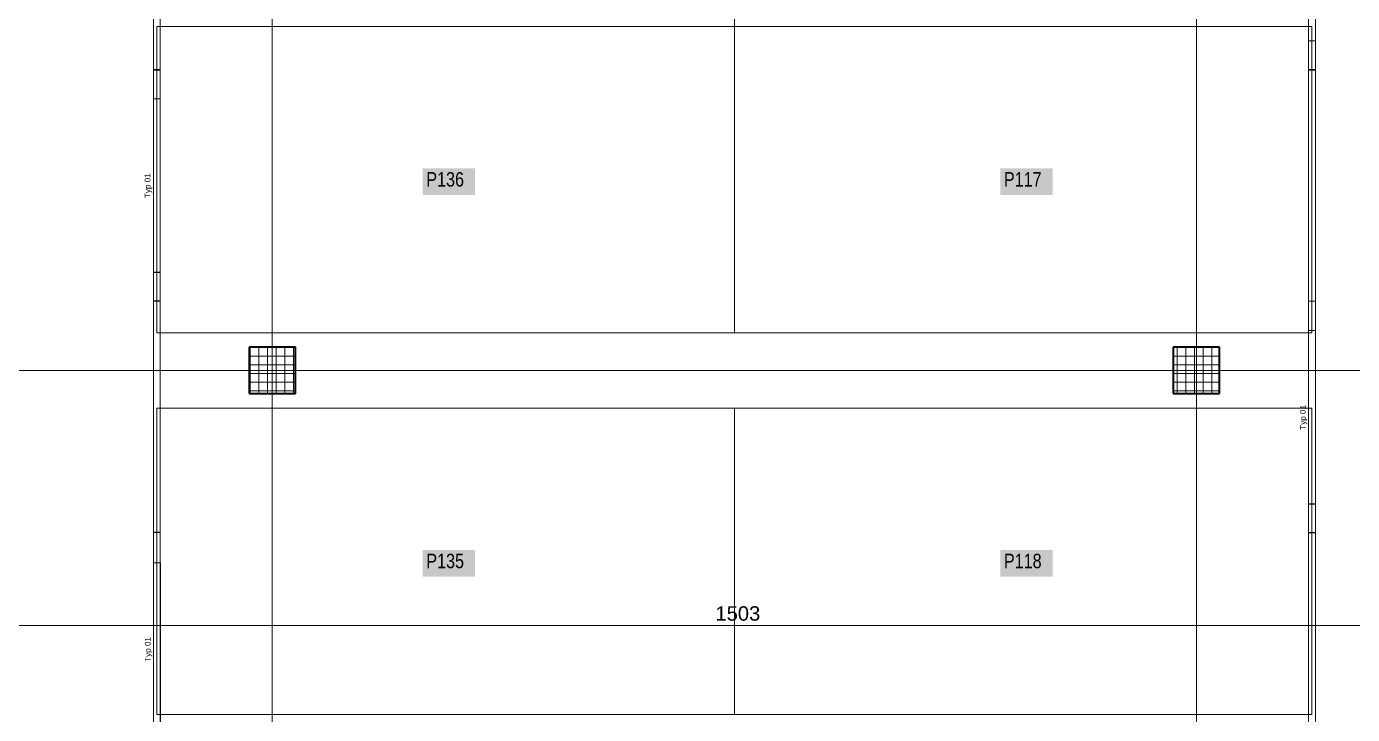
# Model space of a CAD drawing. Extents: x -1067 to 613, y -179 to 712.
# Drawn here: x -507.6 to -278.1, y 212.4 to 331.4 of the extents above; entities that cross this region are included whole.
import ezdxf
from ezdxf.lldxf.tags import DXFTag

# ---------------------------------------------------------------- set-up
doc = ezdxf.new("R2010")
doc.units = 0
doc.layers.get('0').update_dxf_attribs({"lineweight": 13})
for name, color, linetype, lineweight in [('C-PRKG-____-IDEN', 7, 'Continuous', 5), ('C-PRKG-____-OTLN', 7, 'Continuous', 9), ('S-COLS-____-MCUT', 7, 'Continuous', 35), ('S-COLS-____-OTLN', 7, 'Continuous', 9), ('S-GRID-____-OTLN', 7, 'Continuous', 5)]:
    doc.layers.add(name, color=color, linetype=linetype, lineweight=lineweight)
for name, color, linetype, lineweight, true_color in [('EL01_VVV_Mass', 7, 'Continuous', 13, 0xb2b200), ('EL01_WAN_Leuchten', 7, 'Continuous', 13, 0x0080ff), ('EL01_WAN_Leuchtentyp', 7, 'Continuous', 13, 0x0099ff)]:
    doc.layers.add(name, color=color, linetype=linetype, lineweight=lineweight, true_color=true_color)
doc.styles.get("Standard").update_dxf_attribs({"font": 'arial.ttf'})
tags = doc.linetypes.add('_Rasterlinie_', pattern=[0.375, 0.2, -0.05, 0.075, -0.05]).pattern_tags.tags
tags[10:11] = [DXFTag(74, 4), DXFTag(75, 0), DXFTag(340, '0'), DXFTag(46, 1.0), DXFTag(50, 0.0), DXFTag(44, 0.0), DXFTag(45, 0.0)]
tags[8:9] = [DXFTag(74, 4), DXFTag(75, 0), DXFTag(340, '0'), DXFTag(46, 1.0), DXFTag(50, 0.0), DXFTag(44, 0.0), DXFTag(45, 0.0)]
tags[6:7] = [DXFTag(74, 4), DXFTag(75, 0), DXFTag(340, '0'), DXFTag(46, 1.0), DXFTag(50, 0.0), DXFTag(44, 0.0), DXFTag(45, 0.0)]
tags[4:5] = [DXFTag(74, 4), DXFTag(75, 0), DXFTag(340, '0'), DXFTag(46, 1.0), DXFTag(50, 0.0), DXFTag(44, 0.0), DXFTag(45, 0.0)]

# ---------------------------------------------------------------- blocks, each defined once
blk = doc.blocks.new('Referenz-A0UNPC4Q6I', base_point=(-1062.18, -175.86))
at = {"layer": 'C-PRKG-____-IDEN', "color": 7, "linetype": 'Continuous', "ltscale": 0.13, "true_color": 0xffffff}
for points in [[(-439.05, 302.21), (-429.98, 302.21), (-439.05, 306.81)], [(-429.98, 302.21), (-439.05, 306.81), (-429.98, 306.81)], [(-339.05, 302.21), (-329.98, 302.21), (-339.05, 306.81)], [(-329.98, 302.21), (-339.05, 306.81), (-329.98, 306.81)], [(-439.05, 236.19), (-429.98, 236.19), (-439.05, 240.78)], [(-429.98, 236.19), (-439.05, 240.78), (-429.98, 240.78)], [(-339.05, 236.19), (-329.98, 236.19), (-339.05, 240.78)], [(-329.98, 236.19), (-339.05, 240.78), (-329.98, 240.78)]]:
    blk.add_solid(points, dxfattribs=at)
at = {"layer": 'C-PRKG-____-OTLN', "color": 0, "linetype": 'Continuous', "ltscale": 0.13}
for p, q in [((-385.1, 331.37), (-385.1, 384.35)), ((-485.1, 331.37), (-485.1, 278.38)), ((-385.1, 331.37), (-485.1, 331.37)), ((-485.1, 331.37), (-485.1, 331.36)), ((-485.1, 331.37), (-385.1, 331.37)), ((-485.1, 331.36), (-485.1, 331.37)), ((-485.1, 331.36), (-385.1, 331.36)), ((-485.1, 331.36), (-485.1, 278.38)), ((-485.1, 331.36), (-385.1, 331.36)), ((-485.1, 278.38), (-485.1, 331.36)), ((-485.1, 331.36), (-385.1, 331.36)), ((-385.1, 331.36), (-485.1, 331.36)), ((-385.1, 278.38), (-385.1, 331.37)), ((-385.1, 331.36), (-385.1, 331.37)), ((-385.1, 331.36), (-385.1, 331.37)), ((-285.1, 331.37), (-385.1, 331.37)), ((-385.1, 331.37), (-385.1, 278.38)), ((-385.1, 331.37), (-385.1, 331.36)), ((-385.1, 331.37), (-385.1, 331.36)), ((-385.1, 331.36), (-385.1, 278.38)), ((-385.1, 331.36), (-385.1, 278.38)), ((-385.1, 331.36), (-385.1, 278.38)), ((-285.1, 331.36), (-385.1, 331.36)), ((-385.1, 278.38), (-385.1, 331.36)), ((-385.1, 331.36), (-285.1, 331.36)), ((-285.1, 331.36), (-385.1, 331.36)), ((-285.1, 331.36), (-385.1, 331.36)), ((-285.1, 278.38), (-285.1, 331.37)), ((-285.1, 331.36), (-285.1, 331.37)), ((-285.1, 331.37), (-285.1, 331.36)), ((-285.1, 331.36), (-285.1, 278.38)), ((-285.1, 331.36), (-285.1, 278.38)), ((-485.1, 278.38), (-385.1, 278.38)), ((-485.1, 278.38), (-385.1, 278.38)), ((-385.1, 278.38), (-485.1, 278.38)), ((-485.1, 278.38), (-485.1, 278.38)), ((-385.1, 278.38), (-385.1, 278.38)), ((-285.1, 278.38), (-385.1, 278.38)), ((-385.1, 278.38), (-285.1, 278.38)), ((-285.1, 278.38), (-385.1, 278.38)), ((-385.1, 278.38), (-385.1, 278.38)), ((-285.1, 278.38), (-285.1, 278.38)), ((-485.1, 265.34), (-385.1, 265.34)), ((-485.1, 212.36), (-485.1, 265.34)), ((-385.1, 265.34), (-485.1, 265.34)), ((-485.1, 265.34), (-485.1, 212.36)), ((-485.1, 212.36), (-485.1, 265.34)), ((-485.1, 265.34), (-385.1, 265.34)), ((-485.1, 265.34), (-485.1, 265.34)), ((-385.1, 212.36), (-385.1, 265.34)), ((-385.1, 212.36), (-385.1, 265.34)), ((-385.1, 265.34), (-385.1, 212.36)), ((-385.1, 265.34), (-385.1, 265.34)), ((-385.1, 212.36), (-385.1, 265.34)), ((-285.1, 265.34), (-385.1, 265.34)), ((-285.1, 265.34), (-385.1, 265.34)), ((-385.1, 265.34), (-385.1, 212.36)), ((-385.1, 212.36), (-385.1, 265.34)), ((-385.1, 265.34), (-285.1, 265.34)), ((-385.1, 265.34), (-385.1, 265.34)), ((-285.1, 212.36), (-285.1, 265.34)), ((-285.1, 212.36), (-285.1, 265.34)), ((-285.1, 265.34), (-285.1, 212.36)), ((-285.1, 265.34), (-285.1, 265.34)), ((-485.1, 212.36), (-385.1, 212.36)), ((-485.1, 212.36), (-385.1, 212.36)), ((-385.1, 212.36), (-485.1, 212.36)), ((-485.1, 212.36), (-485.1, 212.36)), ((-385.1, 212.36), (-385.1, 212.36)), ((-285.1, 212.36), (-385.1, 212.36)), ((-385.1, 212.36), (-285.1, 212.36)), ((-285.1, 212.36), (-385.1, 212.36)), ((-385.1, 212.36), (-385.1, 212.36)), ((-285.1, 212.36), (-285.1, 212.36))]:
    blk.add_line(p, q, dxfattribs=at)
at = {"layer": 'S-COLS-____-MCUT', "color": 0, "linetype": 'Continuous', "ltscale": 0.35}
for p, q in [((-461.1, 275.88), (-469.1, 275.88)), ((-469.1, 275.88), (-469.1, 267.88)), ((-461.1, 267.88), (-461.1, 275.88)), ((-301.1, 275.88), (-309.1, 275.88)), ((-309.1, 275.88), (-309.1, 267.88)), ((-301.1, 267.88), (-301.1, 275.88)), ((-469.1, 267.88), (-461.1, 267.88)), ((-309.1, 267.88), (-301.1, 267.88))]:
    blk.add_line(p, q, dxfattribs=at)
at = {"layer": 'S-COLS-____-OTLN', "color": 0, "linetype": 'Continuous', "ltscale": 0.13}
for p, q in [((-469.1, 275.84), (-461.1, 275.84)), ((-468.94, 267.88), (-468.94, 275.88)), ((-467.44, 267.88), (-467.44, 275.88)), ((-465.94, 267.88), (-465.94, 275.88)), ((-464.44, 267.88), (-464.44, 275.88)), ((-462.94, 267.88), (-462.94, 275.88)), ((-461.44, 267.88), (-461.44, 275.88)), ((-309.1, 275.84), (-301.1, 275.84)), ((-308.44, 267.88), (-308.44, 275.88)), ((-306.94, 267.88), (-306.94, 275.88)), ((-305.44, 267.88), (-305.44, 275.88)), ((-303.94, 267.88), (-303.94, 275.88)), ((-302.44, 267.88), (-302.44, 275.88)), ((-469.1, 274.34), (-461.1, 274.34)), ((-309.1, 274.34), (-301.1, 274.34)), ((-469.1, 272.84), (-461.1, 272.84)), ((-469.1, 271.34), (-461.1, 271.34)), ((-309.1, 272.84), (-301.1, 272.84)), ((-309.1, 271.34), (-301.1, 271.34)), ((-469.1, 269.84), (-461.1, 269.84)), ((-309.1, 269.84), (-301.1, 269.84)), ((-469.1, 268.34), (-461.1, 268.34)), ((-309.1, 268.34), (-301.1, 268.34))]:
    blk.add_line(p, q, dxfattribs=at)
at = {"layer": 'S-GRID-____-OTLN', "color": 0, "linetype": '_Rasterlinie_', "ltscale": 0.13}
for p, q in [((-465.1, -171.09), (-465.1, 546.38)), ((-305.1, -171.09), (-305.1, 546.38)), ((-1046.54, 271.88), (-144.67, 271.88))]:
    blk.add_line(p, q, dxfattribs=at)
at = {"layer": 'C-PRKG-____-IDEN', "color": 0, "linetype": 'Continuous', "ltscale": 0.13, "char_height": 2.5, "attachment_point": 1}
for s, insert in [('{\\W0.8;\\fArial;P136}', (-438.43, 306.18)), ('{\\W0.8;\\fArial;P117}', (-338.43, 306.18)), ('{\\W0.8;\\fArial;P135}', (-438.43, 240.16)), ('{\\W0.8;\\fArial;P118}', (-338.43, 240.16))]:
    blk.add_mtext(s, dxfattribs=dict(at, insert=insert))
blk = doc.blocks.new('LED-Langfeldleuchte 37W-A0UNPCBK6I', base_point=(-485.67, 208.61))
at = {"color": 0, "linetype": 'ByBlock', "lineweight": -2, "ltscale": 0.13}
for p, q in [((-485.67, 238.6), (-485.67, 238.61)), ((-485.67, 208.62), (-485.67, 238.61)), ((-485.67, 238.61), (-484.47, 238.61)), ((-485.67, 208.61), (-485.67, 238.6)), ((-485.67, 238.6), (-484.47, 238.6)), ((-484.47, 238.6), (-484.47, 238.61)), ((-484.47, 238.61), (-484.47, 208.62)), ((-484.47, 238.6), (-484.47, 208.61)), ((-485.67, 208.61), (-485.67, 208.62)), ((-484.47, 208.62), (-485.67, 208.62)), ((-484.47, 208.61), (-485.67, 208.61)), ((-484.47, 208.61), (-484.47, 208.62))]:
    blk.add_line(p, q, dxfattribs=at)
blk = doc.blocks.new('Bemerkung 1-A0UNPCBM6I', base_point=(-487.16, 221.47))
at = {"color": 0, "lineweight": -2, "insert": (-487.16, 221.47), "char_height": 1, "attachment_point": 1, "rotation": 90}
blk.add_mtext('{\\fArial;Typ 01}', dxfattribs=at)
blk = doc.blocks.new('Kabelkanal-A0UNPCC26I', base_point=(-485.7, 203.82))
at = {"color": 0, "linetype": 'ByBlock', "lineweight": -2, "ltscale": 0.13}
for p, q in [((-485.69, 243.81), (-485.69, 243.84)), ((-485.69, 243.84), (-484.49, 243.84)), ((-485.69, 203.85), (-485.69, 243.84)), ((-485.69, 243.81), (-484.49, 243.81)), ((-485.69, 203.82), (-485.69, 243.81)), ((-484.49, 243.81), (-484.49, 243.84)), ((-484.49, 243.84), (-484.49, 203.85)), ((-484.49, 243.81), (-484.49, 203.82)), ((-485.69, 203.82), (-485.69, 203.85)), ((-484.49, 203.85), (-485.69, 203.85)), ((-484.49, 203.82), (-485.69, 203.82)), ((-484.49, 203.82), (-484.49, 203.85))]:
    blk.add_line(p, q, dxfattribs=at)
blk = doc.blocks.new('LED-Langfeldleuchte 37W-A0UNPCGW6I', base_point=(-285.7, 248.76))
at = {"color": 0, "linetype": 'ByBlock', "lineweight": -2, "ltscale": 0.13}
for p, q in [((-285.69, 278.76), (-285.69, 278.76)), ((-285.69, 248.76), (-285.69, 278.76)), ((-285.69, 278.76), (-284.49, 278.76)), ((-285.69, 248.77), (-285.69, 278.76)), ((-285.69, 278.76), (-284.49, 278.76)), ((-284.49, 278.76), (-284.49, 278.76)), ((-284.49, 278.76), (-284.49, 248.76)), ((-284.49, 278.76), (-284.49, 248.77)), ((-285.69, 248.76), (-285.69, 248.77)), ((-284.49, 248.77), (-285.69, 248.77)), ((-284.49, 248.76), (-285.69, 248.76)), ((-284.49, 248.76), (-284.49, 248.77))]:
    blk.add_line(p, q, dxfattribs=at)
blk = doc.blocks.new('Bemerkung 1-A0UNPCGY6I', base_point=(-287.19, 261.62))
at = {"color": 0, "lineweight": -2, "insert": (-287.19, 261.62), "char_height": 1, "attachment_point": 1, "rotation": 90}
blk.add_mtext('{\\fArial;Typ 01}', dxfattribs=at)
blk = doc.blocks.new('Kabelkanal-A0UNPCIM6I', base_point=(-285.7, 283.85))
at = {"color": 0, "linetype": 'ByBlock', "lineweight": -2, "ltscale": 0.13}
for p, q in [((-285.69, 323.84), (-285.69, 323.87)), ((-285.69, 323.87), (-284.49, 323.87)), ((-285.69, 283.87), (-285.69, 323.87)), ((-285.69, 323.84), (-284.49, 323.84)), ((-285.69, 283.85), (-285.69, 323.84)), ((-284.49, 323.84), (-284.49, 323.87)), ((-284.49, 323.87), (-284.49, 283.87)), ((-284.49, 323.84), (-284.49, 283.85)), ((-285.69, 283.85), (-285.69, 283.87)), ((-284.49, 283.87), (-285.69, 283.87)), ((-284.49, 283.85), (-285.69, 283.85)), ((-284.49, 283.85), (-284.49, 283.87))]:
    blk.add_line(p, q, dxfattribs=at)
blk = doc.blocks.new('Kabelkanal-A0UNPCJ26I', base_point=(-285.7, 243.83))
at = {"color": 0, "linetype": 'ByBlock', "lineweight": -2, "ltscale": 0.13}
for p, q in [((-285.69, 283.83), (-285.69, 283.85)), ((-285.69, 283.85), (-284.49, 283.85)), ((-285.69, 243.86), (-285.69, 283.85)), ((-285.69, 283.83), (-284.49, 283.83)), ((-285.69, 243.83), (-285.69, 283.83)), ((-284.49, 283.83), (-284.49, 283.85)), ((-284.49, 283.85), (-284.49, 243.86)), ((-284.49, 283.83), (-284.49, 243.83)), ((-285.69, 243.83), (-285.69, 243.86)), ((-284.49, 243.86), (-285.69, 243.86)), ((-284.49, 243.83), (-285.69, 243.83)), ((-284.49, 243.83), (-284.49, 243.86))]:
    blk.add_line(p, q, dxfattribs=at)
blk = doc.blocks.new('Maß-A0UNPCKQ6I', base_point=(-535.51, 218.37))
at = {"color": 0, "lineweight": -2}
blk.add_line((-535.1, 227.74), (-234.45, 227.74), dxfattribs=at)
at = {"color": 0, "lineweight": -2, "insert": (-388.38, 231.08), "char_height": 2.5, "attachment_point": 1}
blk.add_mtext('{\\fArial;1503}', dxfattribs=at)
blk = doc.blocks.new('Kabelkanal-A0UNPCLG6I', base_point=(-485.7, 283.87))
at = {"color": 0, "linetype": 'ByBlock', "lineweight": -2, "ltscale": 0.13}
for p, q in [((-485.69, 323.86), (-485.69, 323.89)), ((-485.69, 323.89), (-484.49, 323.89)), ((-485.69, 283.9), (-485.69, 323.89)), ((-485.69, 323.86), (-484.49, 323.86)), ((-485.69, 283.87), (-485.69, 323.86)), ((-484.49, 323.86), (-484.49, 323.89)), ((-484.49, 323.89), (-484.49, 283.9)), ((-484.49, 323.86), (-484.49, 283.87)), ((-485.69, 283.87), (-485.69, 283.9)), ((-484.49, 283.9), (-485.69, 283.9)), ((-484.49, 283.87), (-485.69, 283.87)), ((-484.49, 283.87), (-484.49, 283.9))]:
    blk.add_line(p, q, dxfattribs=at)
blk = doc.blocks.new('Kabelkanal-A0UNPCNY6I', base_point=(-485.7, 243.86))
at = {"color": 0, "linetype": 'ByBlock', "lineweight": -2, "ltscale": 0.13}
for p, q in [((-485.69, 283.85), (-485.69, 283.88)), ((-485.69, 283.88), (-484.49, 283.88)), ((-485.69, 243.89), (-485.69, 283.88)), ((-485.69, 283.85), (-484.49, 283.85)), ((-485.69, 243.86), (-485.69, 283.85)), ((-484.49, 283.85), (-484.49, 283.88)), ((-484.49, 283.88), (-484.49, 243.89)), ((-484.49, 283.85), (-484.49, 243.86)), ((-485.69, 243.86), (-485.69, 243.89)), ((-484.49, 243.89), (-485.69, 243.89)), ((-484.49, 243.86), (-485.69, 243.86)), ((-484.49, 243.86), (-484.49, 243.89))]:
    blk.add_line(p, q, dxfattribs=at)
blk = doc.blocks.new('Kabelkanal-A0UNPCPW6I', base_point=(-485.7, 283.85))
at = {"color": 0, "linetype": 'ByBlock', "lineweight": -2, "ltscale": 0.13}
for p, q in [((-485.69, 323.84), (-485.69, 323.87)), ((-485.69, 323.87), (-484.49, 323.87)), ((-485.69, 283.88), (-485.69, 323.87)), ((-485.69, 323.84), (-484.49, 323.84)), ((-485.69, 283.85), (-485.69, 323.84)), ((-484.49, 323.84), (-484.49, 323.87)), ((-484.49, 323.87), (-484.49, 283.88)), ((-484.49, 323.84), (-484.49, 283.85)), ((-485.69, 283.85), (-485.69, 283.88)), ((-484.49, 283.88), (-485.69, 283.88)), ((-484.49, 283.85), (-485.69, 283.85)), ((-484.49, 283.85), (-484.49, 283.88))]:
    blk.add_line(p, q, dxfattribs=at)
blk = doc.blocks.new('Kabelkanal-A0UNPCSI6I', base_point=(-285.7, 283.83))
at = {"color": 0, "linetype": 'ByBlock', "lineweight": -2, "ltscale": 0.13}
for p, q in [((-285.69, 323.82), (-285.69, 323.85)), ((-285.69, 323.85), (-284.49, 323.85)), ((-285.69, 283.85), (-285.69, 323.85)), ((-285.69, 323.82), (-284.49, 323.82)), ((-285.69, 283.83), (-285.69, 323.82)), ((-284.49, 323.82), (-284.49, 323.85)), ((-284.49, 323.85), (-284.49, 283.85)), ((-284.49, 323.82), (-284.49, 283.83)), ((-285.69, 283.83), (-285.69, 283.85)), ((-284.49, 283.85), (-285.69, 283.85)), ((-284.49, 283.83), (-285.69, 283.83)), ((-284.49, 283.83), (-284.49, 283.85))]:
    blk.add_line(p, q, dxfattribs=at)
blk = doc.blocks.new('Kabelkanal-A0UNPCUA6I', base_point=(-285.7, 323.89))
at = {"color": 0, "linetype": 'ByBlock', "lineweight": -2, "ltscale": 0.13}
for p, q in [((-285.69, 363.88), (-285.69, 363.91)), ((-285.69, 363.91), (-284.49, 363.91)), ((-285.69, 323.91), (-285.69, 363.91)), ((-285.69, 363.88), (-284.49, 363.88)), ((-285.69, 323.89), (-285.69, 363.88)), ((-284.49, 363.88), (-284.49, 363.91)), ((-284.49, 363.91), (-284.49, 323.91)), ((-284.49, 363.88), (-284.49, 323.89)), ((-285.69, 323.89), (-285.69, 323.91)), ((-284.49, 323.91), (-285.69, 323.91)), ((-284.49, 323.89), (-285.69, 323.89)), ((-284.49, 323.89), (-284.49, 323.91))]:
    blk.add_line(p, q, dxfattribs=at)
blk = doc.blocks.new('LED-Langfeldleuchte 37W-A0UNPCXI6I', base_point=(-485.7, 288.84))
at = {"color": 0, "linetype": 'ByBlock', "lineweight": -2, "ltscale": 0.13}
for p, q in [((-485.69, 318.84), (-485.69, 318.85)), ((-485.69, 288.85), (-485.69, 318.85)), ((-485.69, 318.85), (-484.49, 318.85)), ((-485.69, 288.84), (-485.69, 318.84)), ((-485.69, 318.84), (-484.49, 318.84)), ((-484.49, 318.84), (-484.49, 318.85)), ((-484.49, 318.85), (-484.49, 288.85)), ((-484.49, 318.84), (-484.49, 288.84)), ((-485.69, 288.84), (-485.69, 288.85)), ((-484.49, 288.85), (-485.69, 288.85)), ((-484.49, 288.84), (-485.69, 288.84)), ((-484.49, 288.84), (-484.49, 288.85))]:
    blk.add_line(p, q, dxfattribs=at)
blk = doc.blocks.new('Bemerkung 1-A0UNPCXK6I', base_point=(-487.19, 301.7))
at = {"color": 0, "lineweight": -2, "insert": (-487.19, 301.7), "char_height": 1, "attachment_point": 1, "rotation": 90}
blk.add_mtext('{\\fArial;Typ 01}', dxfattribs=at)
blk = doc.blocks.new('Kabelkanal-A0UNPD026I', base_point=(-485.7, 323.91))
at = {"color": 0, "linetype": 'ByBlock', "lineweight": -2, "ltscale": 0.13}
for p, q in [((-485.69, 363.9), (-485.69, 363.93)), ((-485.69, 363.93), (-484.49, 363.93)), ((-485.69, 323.94), (-485.69, 363.93)), ((-485.69, 363.9), (-484.49, 363.9)), ((-485.69, 323.91), (-485.69, 363.9)), ((-484.49, 363.9), (-484.49, 363.93)), ((-484.49, 363.93), (-484.49, 323.94)), ((-484.49, 363.9), (-484.49, 323.91)), ((-485.69, 323.91), (-485.69, 323.94)), ((-484.49, 323.94), (-485.69, 323.94)), ((-484.49, 323.91), (-485.69, 323.91)), ((-484.49, 323.91), (-484.49, 323.94))]:
    blk.add_line(p, q, dxfattribs=at)
blk = doc.blocks.new('LED-Langfeldleuchte 37W-A0UNPD5C6I', base_point=(-285.7, 328.91))
at = {"color": 0, "linetype": 'ByBlock', "lineweight": -2, "ltscale": 0.13}
for p, q in [((-285.69, 358.9), (-285.69, 358.91)), ((-285.69, 328.91), (-285.69, 358.91)), ((-285.69, 358.91), (-284.49, 358.91)), ((-285.69, 328.91), (-285.69, 358.9)), ((-285.69, 358.9), (-284.49, 358.9)), ((-284.49, 358.9), (-284.49, 358.91)), ((-284.49, 358.91), (-284.49, 328.91)), ((-284.49, 358.9), (-284.49, 328.91)), ((-285.69, 328.91), (-285.69, 328.91)), ((-284.49, 328.91), (-285.69, 328.91)), ((-284.49, 328.91), (-285.69, 328.91)), ((-284.49, 328.91), (-284.49, 328.91))]:
    blk.add_line(p, q, dxfattribs=at)
blk = doc.blocks.new('Kabelkanal-A0UNPD5U6I', base_point=(-285.7, 203.79))
at = {"color": 0, "linetype": 'ByBlock', "lineweight": -2, "ltscale": 0.13}
for p, q in [((-285.69, 243.79), (-285.69, 243.81)), ((-285.69, 243.81), (-284.49, 243.81)), ((-285.69, 203.82), (-285.69, 243.81)), ((-285.69, 243.79), (-284.49, 243.79)), ((-285.69, 203.79), (-285.69, 243.79)), ((-284.49, 243.79), (-284.49, 243.81)), ((-284.49, 243.81), (-284.49, 203.82)), ((-284.49, 243.79), (-284.49, 203.79)), ((-285.69, 203.79), (-285.69, 203.82)), ((-284.49, 203.82), (-285.69, 203.82)), ((-284.49, 203.79), (-285.69, 203.79)), ((-284.49, 203.79), (-284.49, 203.82))]:
    blk.add_line(p, q, dxfattribs=at)

msp = doc.modelspace()

# ---------------------------------------------------------------- block references
at = {"color": 9, "lineweight": 25, "ltscale": 0.25, "true_color": 0xc0c0c0}
msp.add_blockref('Referenz-A0UNPC4Q6I', (-1062.18, -175.86), dxfattribs=at)
at = {"layer": 'EL01_VVV_Mass', "linetype": 'Continuous', "ltscale": 0.13}
msp.add_blockref('Maß-A0UNPCKQ6I', (-535.51, 218.37), dxfattribs=at)
at = {"layer": 'EL01_WAN_Leuchten', "ltscale": 0.13}
for name, p in [('Kabelkanal-A0UNPD026I', (-485.7, 323.91)), ('Kabelkanal-A0UNPCUA6I', (-285.7, 323.89)), ('LED-Langfeldleuchte 37W-A0UNPD5C6I', (-285.7, 328.91)), ('Kabelkanal-A0UNPCLG6I', (-485.7, 283.87)), ('Kabelkanal-A0UNPCPW6I', (-485.7, 283.85)), ('Kabelkanal-A0UNPCIM6I', (-285.7, 283.85)), ('Kabelkanal-A0UNPCSI6I', (-285.7, 283.83)), ('LED-Langfeldleuchte 37W-A0UNPCXI6I', (-485.7, 288.84)), ('Kabelkanal-A0UNPCNY6I', (-485.7, 243.86)), ('Kabelkanal-A0UNPCJ26I', (-285.7, 243.83)), ('LED-Langfeldleuchte 37W-A0UNPCGW6I', (-285.7, 248.76)), ('Kabelkanal-A0UNPCC26I', (-485.7, 203.82)), ('Kabelkanal-A0UNPD5U6I', (-285.7, 203.79)), ('LED-Langfeldleuchte 37W-A0UNPCBK6I', (-485.67, 208.61))]:
    msp.add_blockref(name, p, dxfattribs=at)
at = {"layer": 'EL01_WAN_Leuchtentyp', "ltscale": 0.13}
for name, p in [('Bemerkung 1-A0UNPCXK6I', (-487.19, 301.7)), ('Bemerkung 1-A0UNPCGY6I', (-287.19, 261.62)), ('Bemerkung 1-A0UNPCBM6I', (-487.16, 221.47))]:
    msp.add_blockref(name, p, dxfattribs=at)

doc.saveas('drawing.dxf')
